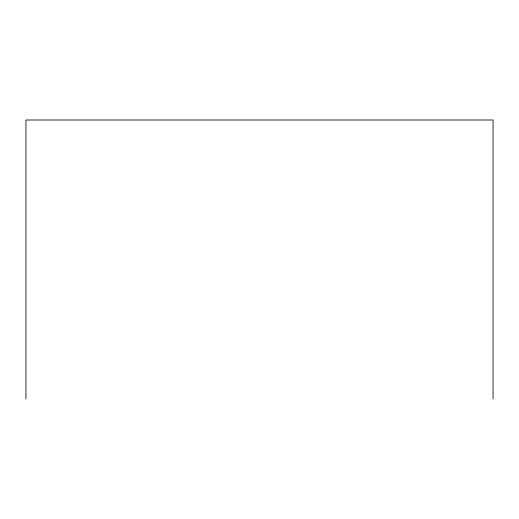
<?xml version="1.0" encoding="UTF-8"?>
<svg xmlns="http://www.w3.org/2000/svg" width="519" height="519" viewBox="0 0 519 519"><rect width="100%" height="100%" fill="white"/><g stroke="black" fill="none" stroke-linecap="round" stroke-linejoin="round"><path stroke-width="0.78" d="M493.05 399.001L493.05 119.999L25.95 119.999L25.95 399.001"/></g></svg>
